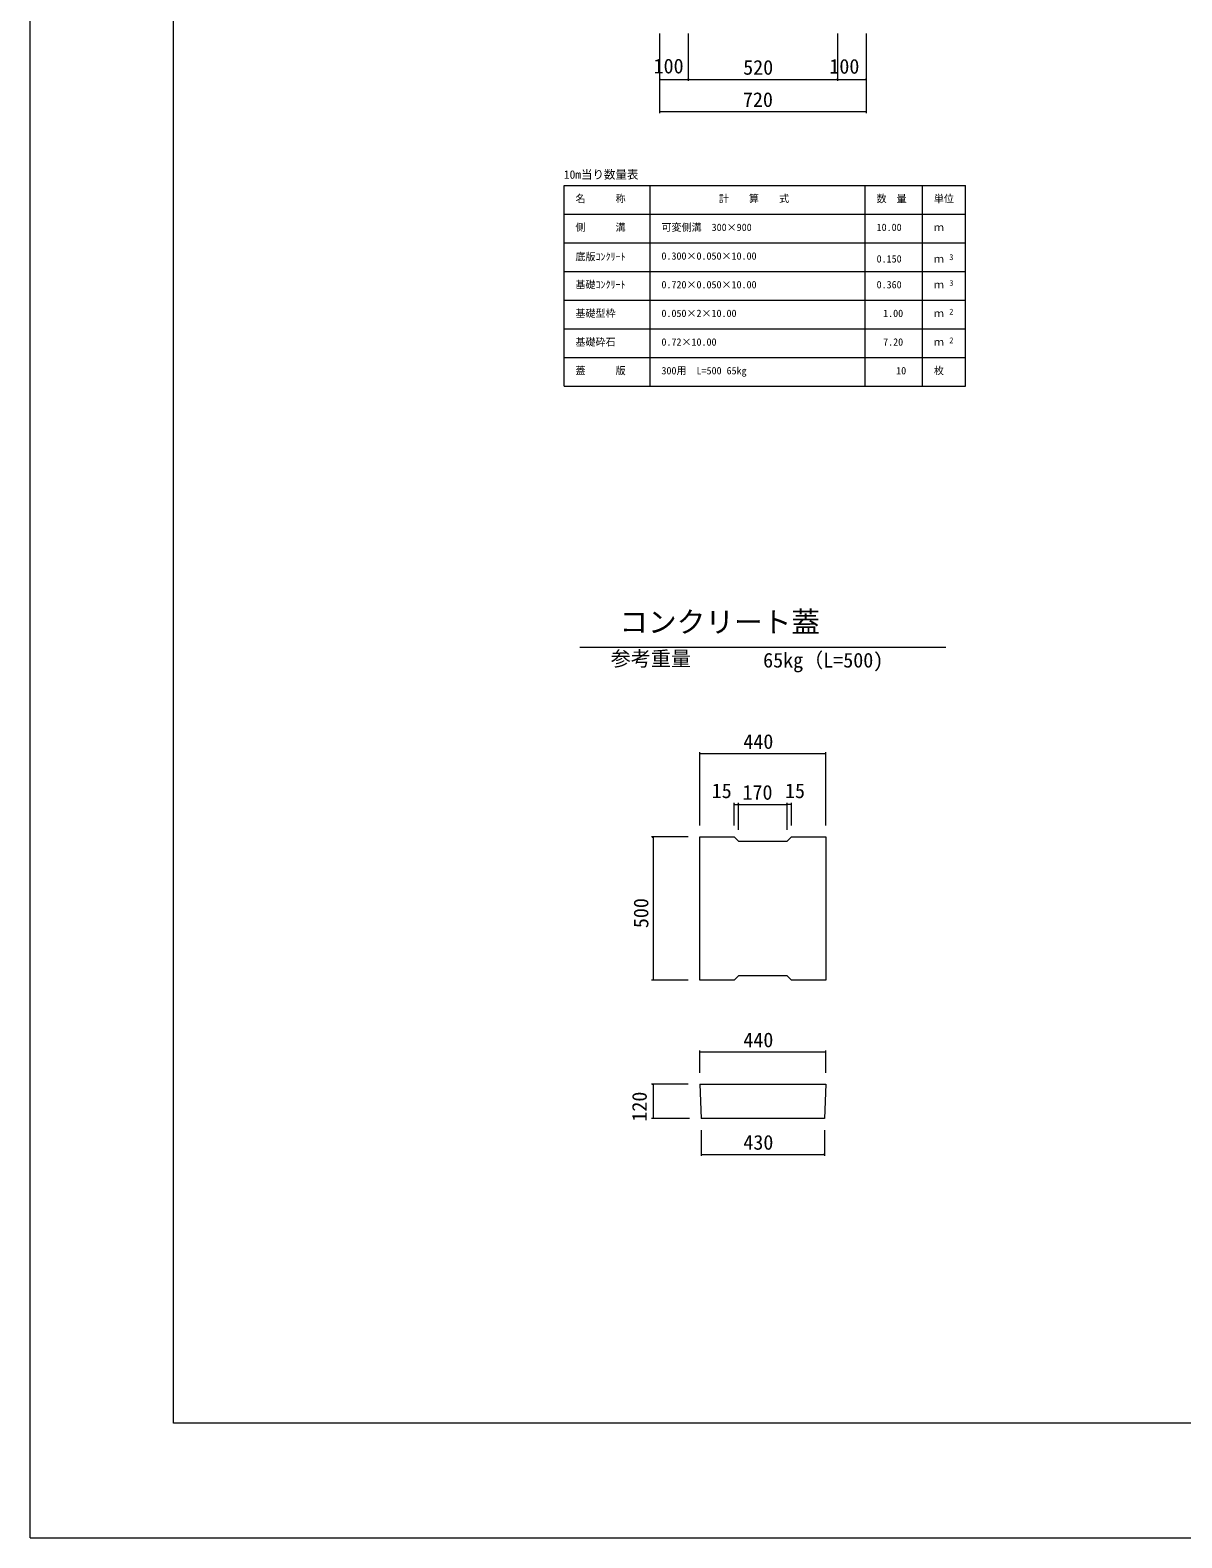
# Model space of a CAD drawing. Units: millimetres on the paper, scale 1:20. Extents: x 0 to 841, y 0 to 594.
# Drawn here: x 0 to 200.8, y 0 to 262.9 of the extents above; entities that cross this region are included whole.
import ezdxf
from ezdxf.enums import TextEntityAlignment as Align

# ---------------------------------------------------------------- set-up
doc = ezdxf.new("R2010")
doc.units = ezdxf.units.MM
for name, color, linetype, lineweight in [('D-STR-DIM（寸法）', 7, 'Continuous', 18), ('D-STR-HTXT（旗揚げ）', 4, 'Continuous', 18), ('D-STR（構造物外形線）', 1, 'Continuous', 18), ('D-TTL(外枠）', 2, 'Continuous', 18), ('DEFPOINTS_2', 8, 'Continuous', 18)]:
    doc.layers.add(name, color=color, linetype=linetype, lineweight=lineweight)
doc.layers.add('D-STR-TXT（文字）', color=7, linetype='Continuous')
doc.styles.add('ＭＳ ゴシック', font='')
doc.styles.get('ＭＳ ゴシック').set_extended_font_data('MS Gothic')

msp = doc.modelspace()

# ---------------------------------------------------------------- linework, layer by layer
at = {"layer": 'D-STR-DIM（寸法）'}
for p, q in [((109.743, 262.359), (109.743, 248.486)), ((109.743, 262.359), (109.743, 254.109)), ((114.743, 262.359), (114.743, 254.109)), ((114.743, 262.359), (114.743, 254.109)), ((140.743, 262.359), (140.743, 254.109)), ((140.743, 262.359), (140.743, 254.109)), ((145.743, 262.359), (145.743, 248.486)), ((145.743, 262.359), (145.743, 254.109)), ((109.743, 254.359), (109.893, 254.384)), ((109.743, 254.359), (109.763, 254.359)), ((109.893, 254.334), (109.743, 254.359)), ((109.763, 254.359), (114.723, 254.359)), ((114.593, 254.384), (114.743, 254.359)), ((114.743, 254.359), (114.593, 254.334)), ((114.743, 254.359), (114.723, 254.359)), ((114.743, 254.359), (114.893, 254.384)), ((114.743, 254.359), (114.763, 254.359)), ((114.893, 254.334), (114.743, 254.359)), ((114.763, 254.359), (140.723, 254.359)), ((140.593, 254.384), (140.743, 254.359)), ((140.743, 254.359), (140.593, 254.334)), ((140.743, 254.359), (140.723, 254.359)), ((140.743, 254.359), (140.893, 254.384)), ((140.743, 254.359), (140.763, 254.359)), ((140.893, 254.334), (140.743, 254.359)), ((140.763, 254.359), (145.723, 254.359)), ((145.593, 254.384), (145.743, 254.359)), ((145.743, 254.359), (145.593, 254.334)), ((145.743, 254.359), (145.723, 254.359)), ((109.743, 248.736), (109.893, 248.761)), ((109.743, 248.736), (109.763, 248.736)), ((109.893, 248.711), (109.743, 248.736)), ((109.763, 248.736), (145.723, 248.736)), ((145.593, 248.761), (145.743, 248.736)), ((145.743, 248.736), (145.593, 248.711)), ((145.743, 248.736), (145.723, 248.736)), ((116.743, 124.256), (116.743, 137.026)), ((116.743, 136.776), (116.893, 136.801)), ((116.743, 136.776), (116.763, 136.776)), ((116.893, 136.751), (116.743, 136.776)), ((116.763, 136.776), (138.723, 136.776)), ((138.593, 136.801), (138.743, 136.776)), ((138.743, 136.776), (138.593, 136.751)), ((138.743, 136.776), (138.723, 136.776)), ((138.743, 124.256), (138.743, 137.026)), ((122.743, 124.256), (122.743, 128.166)), ((122.743, 127.916), (122.893, 127.941)), ((122.743, 127.916), (122.763, 127.916)), ((122.893, 127.891), (122.743, 127.916)), ((122.763, 127.916), (123.473, 127.916)), ((123.343, 127.941), (123.493, 127.916)), ((123.493, 127.916), (123.343, 127.891)), ((123.493, 127.916), (123.473, 127.916)), ((123.493, 123.506), (123.493, 128.166)), ((123.493, 123.506), (123.493, 128.166)), ((123.493, 127.916), (123.643, 127.941)), ((123.493, 127.916), (123.513, 127.916)), ((123.643, 127.891), (123.493, 127.916)), ((123.513, 127.916), (131.973, 127.916)), ((131.843, 127.941), (131.993, 127.916)), ((131.993, 127.916), (131.843, 127.891)), ((131.993, 127.916), (131.973, 127.916)), ((131.993, 123.506), (131.993, 128.166)), ((131.993, 123.506), (131.993, 128.166)), ((131.993, 127.916), (132.143, 127.941)), ((131.993, 127.916), (132.013, 127.916)), ((132.143, 127.891), (131.993, 127.916)), ((132.723, 127.916), (132.013, 127.916)), ((132.593, 127.941), (132.743, 127.916)), ((132.743, 127.916), (132.593, 127.891)), ((132.743, 127.916), (132.723, 127.916)), ((132.743, 124.256), (132.743, 128.166)), ((114.743, 122.256), (108.359, 122.256)), ((108.584, 122.106), (108.609, 122.256)), ((108.609, 122.256), (108.609, 122.236)), ((108.609, 122.256), (108.634, 122.106)), ((108.609, 122.236), (108.609, 97.276)), ((108.609, 97.256), (108.584, 97.406)), ((108.634, 97.406), (108.609, 97.256)), ((114.743, 97.256), (108.359, 97.256)), ((108.609, 97.256), (108.609, 97.276)), ((116.743, 81.129), (116.743, 84.997)), ((116.743, 84.747), (116.893, 84.772)), ((116.743, 84.747), (116.763, 84.747)), ((116.893, 84.722), (116.743, 84.747)), ((116.763, 84.747), (138.723, 84.747)), ((138.593, 84.772), (138.743, 84.747)), ((138.743, 84.747), (138.593, 84.722)), ((138.743, 84.747), (138.723, 84.747)), ((138.743, 81.129), (138.743, 84.997)), ((114.743, 79.129), (108.359, 79.129)), ((108.584, 78.979), (108.609, 79.129)), ((108.609, 79.129), (108.609, 79.109)), ((108.609, 79.129), (108.634, 78.979)), ((108.609, 79.109), (108.609, 73.149)), ((114.993, 73.129), (108.359, 73.129)), ((108.609, 73.129), (108.584, 73.279)), ((108.634, 73.279), (108.609, 73.129)), ((108.609, 73.129), (108.609, 73.149)), ((116.993, 71.129), (116.993, 66.624)), ((138.493, 71.129), (138.493, 66.624)), ((116.993, 66.874), (117.143, 66.899)), ((116.993, 66.874), (117.013, 66.874)), ((117.143, 66.849), (116.993, 66.874)), ((117.013, 66.874), (138.473, 66.874)), ((138.343, 66.899), (138.493, 66.874)), ((138.493, 66.874), (138.343, 66.849)), ((138.493, 66.874), (138.473, 66.874))]:
    msp.add_line(p, q, dxfattribs=at)
at = {"layer": 'D-STR-HTXT（旗揚げ）'}
for p, q in [((93.116, 235.834), (163.116, 235.834)), ((93.116, 200.834), (93.116, 235.834)), ((108.116, 200.834), (108.116, 235.834)), ((145.616, 200.834), (145.616, 235.834)), ((155.616, 219.834), (155.616, 235.834)), ((155.616, 200.834), (155.616, 235.834)), ((163.116, 200.834), (163.116, 235.834)), ((93.116, 230.834), (163.116, 230.834)), ((93.116, 225.834), (163.116, 225.834)), ((93.116, 220.834), (163.116, 220.834)), ((93.116, 215.834), (163.116, 215.834)), ((93.116, 210.834), (163.116, 210.834)), ((93.116, 205.834), (163.116, 205.834)), ((93.116, 200.834), (163.116, 200.834)), ((95.852, 155.349), (159.635, 155.349))]:
    msp.add_line(p, q, dxfattribs=at)
at = {"layer": 'D-STR（構造物外形線）'}
for p, q in [((116.743, 122.256), (122.743, 122.256)), ((116.743, 97.256), (116.743, 122.256)), ((122.743, 122.256), (123.493, 121.506)), ((123.493, 121.506), (131.993, 121.506)), ((131.993, 121.506), (132.743, 122.256)), ((132.743, 122.256), (138.743, 122.256)), ((138.743, 122.256), (138.743, 97.256)), ((123.493, 98.006), (122.743, 97.256)), ((131.993, 98.006), (123.493, 98.006)), ((132.743, 97.256), (131.993, 98.006)), ((122.743, 97.256), (116.743, 97.256)), ((138.743, 97.256), (132.743, 97.256)), ((116.743, 79.129), (116.993, 73.129)), ((116.743, 79.129), (138.743, 79.129)), ((138.743, 79.129), (138.493, 73.129)), ((138.493, 73.129), (116.993, 73.129))]:
    msp.add_line(p, q, dxfattribs=at)
at = {"layer": 'D-TTL(外枠）'}
for p, q in [((25, 20), (25, 574)), ((820, 20), (25, 20))]:
    msp.add_line(p, q, dxfattribs=at)
at = {"layer": 'DEFPOINTS_2'}
for q in [(0, 594), (840, 0)]:
    msp.add_line((0, 0), q, dxfattribs=at)

# ---------------------------------------------------------------- texts
at = {"layer": 'D-STR-DIM（寸法）', "style": 'ＭＳ ゴシック'}
for s, p in [('100', (108.699, 254.638)), ('520', (124.323, 254.409)), ('100', (139.348, 254.588)), ('720', (124.279, 248.786)), ('440', (124.35, 136.826)), ('15', (118.836, 128.241)), ('15', (131.614, 128.241)), ('170', (124.199, 127.966)), ('440', (124.35, 84.797)), ('430', (124.35, 66.924))]:
    msp.add_text(s, height=2.566, dxfattribs=at).set_placement(p, align=Align.BOTTOM_LEFT)
for s, p in [('500', (108.559, 106.336)), ('120', (108.284, 72.585))]:
    msp.add_text(s, height=2.566, rotation=90, dxfattribs=at).set_placement(p, align=Align.BOTTOM_LEFT)
at = {"layer": 'D-STR-TXT（文字）', "style": 'ＭＳ ゴシック'}
for s, height, p in [('10m当り数量表', 1.466, (93.061, 236.597)), ('名\u3000\u3000\u3000称', 1.283, (95.077, 232.536)), ('計\u3000\u3000算\u3000\u3000式', 1.283, (120.081, 232.536)), ('数\u3000量', 1.283, (147.577, 232.536)), ('単位', 1.283, (157.577, 232.536)), ('側\u3000\u3000\u3000溝', 1.283, (95.077, 227.536)), ('可変側溝\u3000300×900', 1.283, (110.077, 227.536)), ('10.00', 1.283, (147.591, 227.536)), ('ｍ', 1.283, (157.577, 227.536)), ('底版ｺﾝｸﾘｰﾄ', 1.283, (95.077, 222.403)), ('0.300×0.050×10.00', 1.283, (110.077, 222.536)), ('0.150', 1.283, (147.591, 222.036)), ('3', 1.026, (160.278, 222.538)), ('ｍ', 1.283, (157.577, 222.036)), ('基礎ｺﾝｸﾘｰﾄ', 1.283, (95.077, 217.536)), ('0.720×0.050×10.00', 1.283, (110.077, 217.536)), ('0.360', 1.283, (147.591, 217.536)), ('ｍ', 1.283, (157.577, 217.536)), ('3', 1.026, (160.278, 218.038)), ('基礎型枠', 1.283, (95.077, 212.536)), ('0.050×2×10.00', 1.283, (110.077, 212.536)), ('1.00', 1.283, (148.728, 212.536)), ('ｍ', 1.283, (157.577, 212.536)), ('2', 1.026, (160.278, 213.038)), ('基礎砕石', 1.283, (95.077, 207.536)), ('0.72×10.00', 1.283, (110.077, 207.536)), ('7.20', 1.283, (148.728, 207.536)), ('ｍ', 1.283, (157.577, 207.536)), ('2', 1.026, (160.278, 208.038)), ('蓋\u3000\u3000\u3000版', 1.283, (95.077, 202.536)), ('300用\u3000L=500 65kg', 1.283, (110.077, 202.536)), ('10', 1.283, (151.002, 202.536)), ('枚', 1.283, (157.577, 202.536)), ('コンクリート蓋', 3.666, (102.731, 156.797)), ('参考重量', 2.566, (101.231, 151.282)), ('65kg（L=500)', 2.566, (127.802, 151.018))]:
    msp.add_text(s, height=height, dxfattribs=at).set_placement(p, align=Align.BOTTOM_LEFT)

doc.saveas('drawing.dxf')
